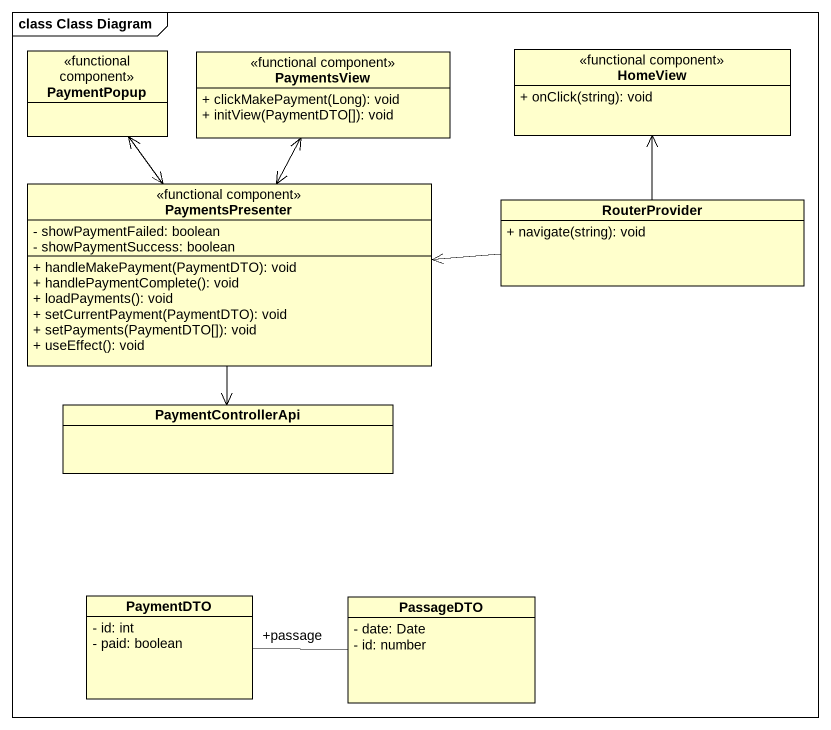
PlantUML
@startuml
mainframe class Class Diagram
hide circle
hide empty members
skinparam classAttributeIconSize 0
class PaymentPopup <<functional component>>
class PaymentsView <<functional component>> {
  + clickMakePayment(Long): void
  + initView(PaymentDTO[]): void
}
class HomeView <<functional component>> {
  + onClick(string): void
}
class PaymentsPresenter <<functional component>> {
  - showPaymentFailed: boolean
  - showPaymentSuccess: boolean
  + handleMakePayment(PaymentDTO): void
  + handlePaymentComplete(): void
  + loadPayments(): void
  + setCurrentPayment(PaymentDTO): void
  + setPayments(PaymentDTO[]): void
  + useEffect(): void
}
class RouterProvider {
  + navigate(string): void
}
class PaymentControllerApi
class PaymentDTO {
  - id: int
  - paid: boolean
}
class PassageDTO {
  - date: Date
  - id: number
}
PaymentsPresenter <-up-> PaymentPopup
PaymentsPresenter <-up-> PaymentsView
PaymentsPresenter --> PaymentControllerApi
RouterProvider -up-> HomeView
RouterProvider -left-> PaymentsPresenter
PaymentDTO "+passage" -right- PassageDTO
@enduml
